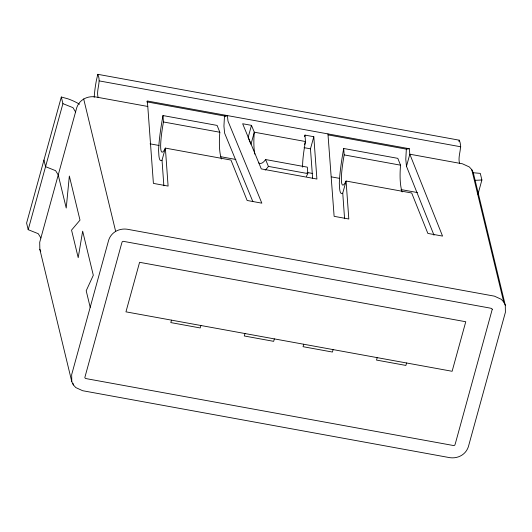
<?xml version="1.0" encoding="UTF-8"?>
<svg xmlns="http://www.w3.org/2000/svg" width="532" height="532" viewBox="0 0 532 532"><rect width="100%" height="100%" fill="white"/><g stroke="black" fill="none" stroke-linecap="round" stroke-linejoin="round"><path stroke-width="0.8" d="M402.172 191.939A39.461 10.52 -81.5 0 1 400.543 165.173L397.81 158.35L343.705 148.488L344.171 154.898A39.461 5.101 -77.9 0 0 346.079 181.04L411.682 192.99L427.861 233.415L442.551 236.088L409.82 154.207L409.274 148.727L406.342 149.153L405.783 159.301L406.481 166.323L434.012 235.197M459.515 163.264C457.44 155.464 462.907 147.736 459.222 140.182L97.788 74.314C101.472 81.868 96.013 89.602 98.088 97.403M97.788 74.314L96.339 80.678A29.965 5.945 -79.7 0 0 94.197 97.316M458.897 141.412L459.222 140.182M79.507 104.245A29.965 11.997 15.4 0 0 67.764 98.766L61.32 97.03L26.6 223.068L28.196 229.684L38.251 233.694L40.898 237.984M28.196 229.684L62.916 103.647L61.32 97.03M163.869 185.808L162.027 160.218L165.366 148.102A39.461 5.101 -77.9 0 1 163.457 121.968L162.985 115.557L217.096 125.412L219.829 132.242A39.461 10.52 -81.5 0 0 221.458 159.001M171.497 320.144L170.819 322.592L200.205 327.951L200.883 325.498M304.577 136.618L304.989 135.108L313.807 136.711L316.899 179.031L261.285 168.897L242.659 123.75L251.476 125.353L248.138 137.469L250.645 143.547M250.958 144.312L254.296 132.195L251.476 125.353M244.959 333.531L244.281 335.978L273.667 341.338L274.339 338.884M304.623 144.544L305.461 141.519L304.989 135.108M312.61 178.127L310.469 148.827L313.807 136.711M344.583 218.738L342.748 193.149L346.079 181.04L348.812 219.004L334.123 216.331L327.951 133.911M303.725 344.237L303.054 346.691L332.433 352.044L333.112 349.597M406.481 166.323L409.82 154.207L462.454 163.803L469.304 166.942L471.758 169.635L473.327 172.853L505.287 305.202L505.4 312.291L468.32 446.9C465.686 454.707 457.886 458.777 449.919 457.686L82.626 390.707L75.797 387.575L73.35 384.889L71.787 381.683L39.834 249.335L39.714 242.273L76.748 107.65C79.381 99.843 87.181 95.773 95.148 96.864L147.783 106.46L153.402 183.394L168.099 186.074L165.366 148.102L230.961 160.059L247.141 200.478L261.837 203.157L227.969 121.07L227.423 115.59L224.491 116.009L223.932 126.157L224.63 133.186L252.853 201.588M377.188 357.63L376.516 360.078L405.896 365.431L406.574 362.984L452.12 371.283L465.766 321.747L139.59 262.309L125.951 311.845L406.574 362.984M477.936 194.353L481.892 179.996L480.29 173.379L474.132 172.82M505.287 305.202L503.718 301.99L501.264 299.297L494.414 296.151L127.108 229.212C119.141 228.122 111.341 232.191 108.708 239.999L71.674 374.621L71.787 381.683M474.484 180.355L481.892 179.996M99.384 80.931L460.818 146.799M409.274 148.727L147.238 100.974L147.783 106.46M146.732 101.838L226.127 116.309M328.271 134.922L406.342 149.153M163.457 121.968L219.829 132.242M304.058 147.657L310.469 148.827M344.171 154.898L400.543 165.173M258.818 162.938A38.304 10.414 -81.7 0 0 265.588 159.553L307.336 167.161L307.802 173.578A57.057 7.368 -77.9 0 1 306.346 176.411M150.064 143.84L159.055 145.475M220.361 156.647L235.895 159.48M307.017 172.441L312.736 173.485M331.542 176.91L339.715 178.4M401.022 189.572L417.374 192.551M265.588 159.553L268.407 166.396L307.802 173.578M62.916 103.647L72.97 107.657L75.571 111.939M39.834 249.335L40.764 251.257M471.758 169.635L503.718 301.99M83.67 98.912L115.63 231.267M90.194 307.31L86.197 290.765L93.313 275.277L82.66 231.154L78.204 257.681L71.547 230.103L79.999 220.128L69.346 176.012L66.221 208.045L58.234 174.962L55.607 170.679L45.559 166.662L43.956 160.046M72.964 383.273L73.35 384.889M473.327 172.853L473.354 174.43M342.748 193.149A58.54 7.561 -77.9 0 1 339.509 186.685L339.31 183.467A58.899 7.608 -77.9 0 1 343.705 148.488M162.985 115.557A58.899 7.608 -77.9 0 0 158.596 150.536L158.795 153.748A58.54 7.561 -77.9 0 0 162.027 160.218M254.788 154.127A38.304 10.414 -81.7 0 1 254.296 132.195L305.461 141.519A38.271 4.941 -77.9 0 0 302.648 167.161M268.407 166.396A57.11 15.528 -81.7 0 1 265.169 170.147M492.253 309.285L455.538 442.897L454.853 445.058L453.909 445.61L87.707 378.91L85.386 378.425L84.814 377.58L121.495 244.002L122.174 241.847L123.118 241.295L489.34 307.948L491.688 308.46L492.253 309.285"/></g></svg>
